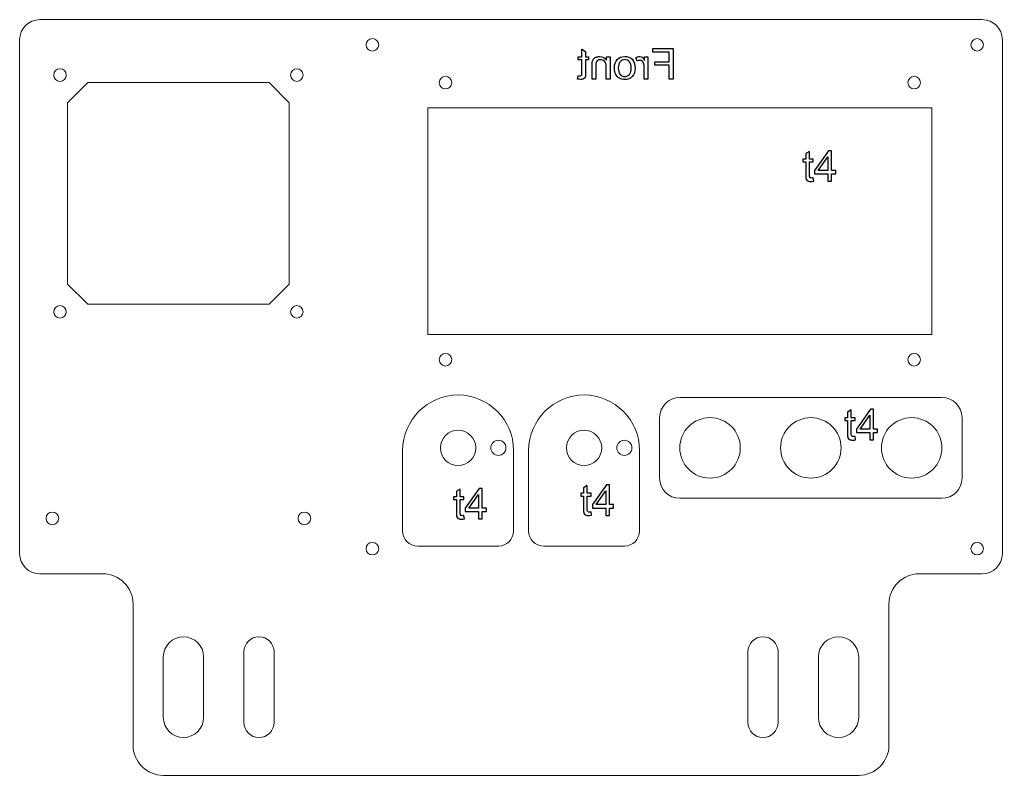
# Model space of a CAD drawing. Header units: millimetres. Extents: x -272 to 128, y -51 to 236.
# Drawn here: x -272.4 to -77.4, y -50.5 to 99.5 of the extents above; entities that cross this region are included whole.
import ezdxf

# ---------------------------------------------------------------- set-up
doc = ezdxf.new("R2010")
doc.units = ezdxf.units.MM
doc.header["$MEASUREMENT"] = 0
doc.layers.add('Ebene 1', color=7, linetype='Continuous')

msp = doc.modelspace()

# ---------------------------------------------------------------- linework, layer by layer
at = {"layer": 'Ebene 1', "lineweight": 20}
msp.add_lwpolyline([(-191.3869, 37.0204), (-91.3869, 37.0204), (-91.3869, 82.0204), (-191.3869, 82.0204), (-191.3869, 37.0204)], close=True, dxfattribs=at)
for centre, major_axis, ratio in [((-202.4115, 94.495), (0, 1.25), 1), ((-82.4115, 94.495), (0, 1.25), 1), ((-264.4116, 88.4951), (1.2501, 0), 0.99992001), ((-217.4116, 88.4951), (1.2501, 0), 0.99992001), ((-187.9118, 86.9954), (0, 1.25), 1), ((-94.9118, 86.9954), (0, 1.25), 1), ((-264.4116, 41.4951), (1.2501, 0), 0.99992001), ((-217.4116, 41.4951), (1.2501, 0), 0.99992001), ((-187.9118, 31.9954), (0, 1.25), 1), ((-94.9118, 31.9954), (0, 1.25), 1), ((-135.4118, 14.4949), (0, 6), 1), ((-115.4118, 14.4949), (0, 6), 1), ((-95.4118, 14.4949), (0, 6), 1), ((-185.4118, 14.4948), (0, 3.5001), 0.99997143), ((-160.4118, 14.4948), (0, 3.5001), 0.99997143), ((-177.4123, 14.4949), (0, 1.5), 1), ((-152.4123, 14.4949), (0, 1.5), 1), ((-265.9115, 0.4949), (0, 1.25), 1), ((-215.9115, 0.4949), (0, 1.25), 1), ((-202.4115, -5.505), (0, 1.25), 1), ((-82.4115, -5.505), (0, 1.25), 1)]:
    msp.add_ellipse(centre, major_axis=major_axis, ratio=ratio, dxfattribs=at)
for points, knots in [([(-249.9114, -16.505), (-249.9114, -16.505), (-249.9115, -16.505), (-249.9115, -16.505), (-249.9115, -13.2051), (-252.6115, -10.5051), (-255.9114, -10.5051), (-255.9114, -10.5051), (-255.9114, -10.505), (-255.9114, -10.505), (-255.9114, -10.505), (-268.4113, -10.505), (-268.4113, -10.505), (-270.6114, -10.505), (-272.4114, -8.705), (-272.4114, -6.505), (-272.4114, -6.505), (-272.4114, 95.495), (-272.4114, 95.495), (-272.4114, 97.695), (-270.6114, 99.495), (-268.4113, 99.495), (-268.4113, 99.495), (-81.4115, 99.495), (-81.4115, 99.495), (-79.2115, 99.495), (-77.4115, 97.695), (-77.4115, 95.495), (-77.4115, 95.495), (-77.4115, -6.505), (-77.4115, -6.505), (-77.4115, -8.705), (-79.2115, -10.505), (-81.4115, -10.505), (-81.4115, -10.505), (-93.9114, -10.505), (-93.9114, -10.505), (-93.9114, -10.505), (-93.9114, -10.5051), (-93.9114, -10.5051), (-97.2113, -10.5051), (-99.9113, -13.2051), (-99.9113, -16.505), (-99.9113, -16.505), (-99.9114, -16.505), (-99.9114, -16.505), (-99.9114, -16.505), (-99.9114, -44.505), (-99.9114, -44.505), (-99.9114, -47.805), (-102.6114, -50.505), (-105.9114, -50.505), (-105.9114, -50.505), (-243.9114, -50.505), (-243.9114, -50.505), (-247.2114, -50.505), (-249.9114, -47.805), (-249.9114, -44.505), (-249.9114, -44.505), (-249.9114, -16.505), (-249.9114, -16.505)], [0, 0, 0, 0, 0.05, 0.05, 0.05, 0.1, 0.1, 0.1, 0.15, 0.15, 0.15, 0.2, 0.2, 0.2, 0.25, 0.25, 0.25, 0.3, 0.3, 0.3, 0.35, 0.35, 0.35, 0.4, 0.4, 0.4, 0.45, 0.45, 0.45, 0.5, 0.5, 0.5, 0.55, 0.55, 0.55, 0.6, 0.6, 0.6, 0.65, 0.65, 0.65, 0.7, 0.7, 0.7, 0.75, 0.75, 0.75, 0.8, 0.8, 0.8, 0.85, 0.85, 0.85, 0.9, 0.9, 0.9, 0.95, 0.95, 0.95, 1, 1, 1, 1]), ([(-222.9115, 86.995), (-222.9115, 86.995), (-258.9115, 86.995), (-258.9115, 86.995), (-258.9115, 86.995), (-262.9115, 82.995), (-262.9115, 82.995), (-262.9115, 82.995), (-262.9115, 46.9951), (-262.9115, 46.9951), (-262.9115, 46.9951), (-258.9115, 42.995), (-258.9115, 42.995), (-258.9115, 42.995), (-222.9115, 42.995), (-222.9115, 42.995), (-222.9115, 42.995), (-218.9115, 46.9951), (-218.9115, 46.9951), (-218.9115, 46.9951), (-218.9115, 82.995), (-218.9115, 82.995), (-218.9115, 82.995), (-222.9115, 86.995), (-222.9115, 86.995)], [0, 0, 0, 0, 0.125, 0.125, 0.125, 0.25, 0.25, 0.25, 0.375, 0.375, 0.375, 0.5, 0.5, 0.5, 0.625, 0.625, 0.625, 0.75, 0.75, 0.75, 0.875, 0.875, 0.875, 1, 1, 1, 1]), ([(-185.4117, 24.9949), (-185.4117, 24.9949), (-185.4117, 24.9949), (-185.4117, 24.9949), (-191.4617, 24.9949), (-196.4118, 20.0449), (-196.4118, 13.9949), (-196.4118, 13.9949), (-196.4118, -2.0051), (-196.4118, -2.0051), (-196.4118, -3.6551), (-195.0618, -5.0051), (-193.4117, -5.0051), (-193.4117, -5.0051), (-177.4118, -5.0051), (-177.4118, -5.0051), (-175.7617, -5.0051), (-174.4117, -3.6551), (-174.4117, -2.0051), (-174.4117, -2.0051), (-174.4117, 13.9949), (-174.4117, 13.9949), (-174.4117, 20.0449), (-179.3618, 24.9949), (-185.4117, 24.9949)], [0, 0, 0, 0, 0.125, 0.125, 0.125, 0.25, 0.25, 0.25, 0.375, 0.375, 0.375, 0.5, 0.5, 0.5, 0.625, 0.625, 0.625, 0.75, 0.75, 0.75, 0.875, 0.875, 0.875, 1, 1, 1, 1]), ([(-160.4117, 24.9949), (-160.4117, 24.9949), (-160.4117, 24.9949), (-160.4117, 24.9949), (-166.4617, 24.9949), (-171.4118, 20.0449), (-171.4118, 13.9949), (-171.4118, 13.9949), (-171.4118, -2.0051), (-171.4118, -2.0051), (-171.4118, -3.6551), (-170.0618, -5.0051), (-168.4117, -5.0051), (-168.4117, -5.0051), (-152.4118, -5.0051), (-152.4118, -5.0051), (-150.7617, -5.0051), (-149.4117, -3.6551), (-149.4117, -2.0051), (-149.4117, -2.0051), (-149.4117, 13.9949), (-149.4117, 13.9949), (-149.4117, 20.0449), (-154.3618, 24.9949), (-160.4117, 24.9949)], [0, 0, 0, 0, 0.125, 0.125, 0.125, 0.25, 0.25, 0.25, 0.375, 0.375, 0.375, 0.5, 0.5, 0.5, 0.625, 0.625, 0.625, 0.75, 0.75, 0.75, 0.875, 0.875, 0.875, 1, 1, 1, 1]), ([(-89.4118, 24.4949), (-89.4118, 24.4949), (-141.4118, 24.4949), (-141.4118, 24.4949), (-143.6118, 24.4949), (-145.4118, 22.6949), (-145.4118, 20.4949), (-145.4118, 20.4949), (-145.4118, 8.4949), (-145.4118, 8.4949), (-145.4118, 6.2949), (-143.6118, 4.4949), (-141.4118, 4.4949), (-141.4118, 4.4949), (-89.4118, 4.4949), (-89.4118, 4.4949), (-87.2118, 4.4949), (-85.4118, 6.2949), (-85.4118, 8.4949), (-85.4118, 8.4949), (-85.4118, 20.4949), (-85.4118, 20.4949), (-85.4118, 22.6949), (-87.2118, 24.4949), (-89.4118, 24.4949)], [0, 0, 0, 0, 0.125, 0.125, 0.125, 0.25, 0.25, 0.25, 0.375, 0.375, 0.375, 0.5, 0.5, 0.5, 0.625, 0.625, 0.625, 0.75, 0.75, 0.75, 0.875, 0.875, 0.875, 1, 1, 1, 1]), ([(-239.9113, -23.005), (-239.9113, -23.005), (-239.9113, -23.005), (-239.9113, -23.005), (-242.1113, -23.005), (-243.9113, -24.805), (-243.9113, -27.005), (-243.9113, -27.005), (-243.9113, -39.005), (-243.9113, -39.005), (-243.9113, -41.205), (-242.1113, -43.005), (-239.9113, -43.005), (-239.9113, -43.005), (-239.9113, -43.005), (-239.9113, -43.005), (-237.7113, -43.005), (-235.9113, -41.205), (-235.9113, -39.005), (-235.9113, -39.005), (-235.9113, -27.005), (-235.9113, -27.005), (-235.9113, -24.805), (-237.7113, -23.005), (-239.9113, -23.005)], [0, 0, 0, 0, 0.125, 0.125, 0.125, 0.25, 0.25, 0.25, 0.375, 0.375, 0.375, 0.5, 0.5, 0.5, 0.625, 0.625, 0.625, 0.75, 0.75, 0.75, 0.875, 0.875, 0.875, 1, 1, 1, 1]), ([(-224.9114, -23.005), (-224.9114, -23.005), (-224.9114, -23.005), (-224.9114, -23.005), (-226.5614, -23.005), (-227.9114, -24.355), (-227.9114, -26.005), (-227.9114, -26.005), (-227.9114, -40.005), (-227.9114, -40.005), (-227.9114, -41.655), (-226.5614, -43.005), (-224.9114, -43.005), (-224.9114, -43.005), (-224.9114, -43.005), (-224.9114, -43.005), (-223.2614, -43.005), (-221.9114, -41.655), (-221.9114, -40.005), (-221.9114, -40.005), (-221.9114, -26.005), (-221.9114, -26.005), (-221.9114, -24.355), (-223.2614, -23.005), (-224.9114, -23.005)], [0, 0, 0, 0, 0.125, 0.125, 0.125, 0.25, 0.25, 0.25, 0.375, 0.375, 0.375, 0.5, 0.5, 0.5, 0.625, 0.625, 0.625, 0.75, 0.75, 0.75, 0.875, 0.875, 0.875, 1, 1, 1, 1]), ([(-124.9113, -23.005), (-124.9113, -23.005), (-124.9113, -23.005), (-124.9113, -23.005), (-126.5613, -23.005), (-127.9113, -24.355), (-127.9113, -26.005), (-127.9113, -26.005), (-127.9113, -40.005), (-127.9113, -40.005), (-127.9113, -41.655), (-126.5613, -43.005), (-124.9113, -43.005), (-124.9113, -43.005), (-124.9113, -43.005), (-124.9113, -43.005), (-123.2613, -43.005), (-121.9113, -41.655), (-121.9113, -40.005), (-121.9113, -40.005), (-121.9113, -26.005), (-121.9113, -26.005), (-121.9113, -24.355), (-123.2613, -23.005), (-124.9113, -23.005)], [0, 0, 0, 0, 0.125, 0.125, 0.125, 0.25, 0.25, 0.25, 0.375, 0.375, 0.375, 0.5, 0.5, 0.5, 0.625, 0.625, 0.625, 0.75, 0.75, 0.75, 0.875, 0.875, 0.875, 1, 1, 1, 1]), ([(-109.9114, -23.005), (-109.9114, -23.005), (-109.9114, -23.005), (-109.9114, -23.005), (-112.1114, -23.005), (-113.9114, -24.805), (-113.9114, -27.005), (-113.9114, -27.005), (-113.9114, -39.005), (-113.9114, -39.005), (-113.9114, -41.205), (-112.1114, -43.005), (-109.9114, -43.005), (-109.9114, -43.005), (-109.9114, -43.005), (-109.9114, -43.005), (-107.7114, -43.005), (-105.9114, -41.205), (-105.9114, -39.005), (-105.9114, -39.005), (-105.9114, -27.005), (-105.9114, -27.005), (-105.9114, -24.805), (-107.7114, -23.005), (-109.9114, -23.005)], [0, 0, 0, 0, 0.125, 0.125, 0.125, 0.25, 0.25, 0.25, 0.375, 0.375, 0.375, 0.5, 0.5, 0.5, 0.625, 0.625, 0.625, 0.75, 0.75, 0.75, 0.875, 0.875, 0.875, 1, 1, 1, 1])]:
    msp.add_open_spline(points, degree=3, knots=knots, dxfattribs=at)
at = {"layer": 'Ebene 1'}
for points, knots in [([(-161.5909, 88.3554), (-161.5909, 88.3554), (-161.6925, 87.6979), (-161.6925, 87.6979), (-161.4837, 87.6541), (-161.296, 87.6315), (-161.1323, 87.6315), (-160.8628, 87.6315), (-160.654, 87.6739), (-160.5044, 87.7599), (-160.3562, 87.846), (-160.2518, 87.9575), (-160.1911, 88.0972), (-160.1304, 88.2369), (-160.1008, 88.5304), (-160.1008, 88.9777), (-160.1008, 88.9777), (-160.1008, 91.5093), (-160.1008, 91.5093), (-160.1008, 91.5093), (-159.5505, 91.5093), (-159.5505, 91.5093), (-159.5505, 91.5093), (-159.5505, 92.085), (-159.5505, 92.085), (-159.5505, 92.085), (-160.1008, 92.085), (-160.1008, 92.085), (-160.1008, 92.085), (-160.1008, 93.1716), (-160.1008, 93.1716), (-160.1008, 93.1716), (-160.8459, 93.6189), (-160.8459, 93.6189), (-160.8459, 93.6189), (-160.8459, 92.085), (-160.8459, 92.085), (-160.8459, 92.085), (-161.5909, 92.085), (-161.5909, 92.085), (-161.5909, 92.085), (-161.5909, 91.5093), (-161.5909, 91.5093), (-161.5909, 91.5093), (-160.8459, 91.5093), (-160.8459, 91.5093), (-160.8459, 91.5093), (-160.8459, 88.9354), (-160.8459, 88.9354), (-160.8459, 88.7223), (-160.8586, 88.5854), (-160.8854, 88.5248), (-160.9108, 88.4641), (-160.9531, 88.4161), (-161.0124, 88.3794), (-161.0717, 88.3441), (-161.1563, 88.3258), (-161.2664, 88.3258), (-161.3482, 88.3258), (-161.4569, 88.3357), (-161.5909, 88.3554)], [0, 0, 0, 0, 0.05, 0.05, 0.05, 0.1, 0.1, 0.1, 0.15, 0.15, 0.15, 0.2, 0.2, 0.2, 0.25, 0.25, 0.25, 0.3, 0.3, 0.3, 0.35, 0.35, 0.35, 0.4, 0.4, 0.4, 0.45, 0.45, 0.45, 0.5, 0.5, 0.5, 0.55, 0.55, 0.55, 0.6, 0.6, 0.6, 0.65, 0.65, 0.65, 0.7, 0.7, 0.7, 0.75, 0.75, 0.75, 0.8, 0.8, 0.8, 0.85, 0.85, 0.85, 0.9, 0.9, 0.9, 0.95, 0.95, 0.95, 1, 1, 1, 1]), ([(-142.7004, 87.6908), (-142.7004, 87.6908), (-142.7004, 93.753), (-142.7004, 93.753), (-142.7004, 93.753), (-146.7898, 93.753), (-146.7898, 93.753), (-146.7898, 93.753), (-146.7898, 93.0418), (-146.7898, 93.0418), (-146.7898, 93.0418), (-143.5047, 93.0418), (-143.5047, 93.0418), (-143.5047, 93.0418), (-143.5047, 91.1537), (-143.5047, 91.1537), (-143.5047, 91.1537), (-146.3495, 91.1537), (-146.3495, 91.1537), (-146.3495, 91.1537), (-146.3495, 90.4425), (-146.3495, 90.4425), (-146.3495, 90.4425), (-143.5047, 90.4425), (-143.5047, 90.4425), (-143.5047, 90.4425), (-143.5047, 87.6908), (-143.5047, 87.6908), (-143.5047, 87.6908), (-142.7004, 87.6908), (-142.7004, 87.6908)], [0, 0, 0, 0, 0.1, 0.1, 0.1, 0.2, 0.2, 0.2, 0.3, 0.3, 0.3, 0.4, 0.4, 0.4, 0.5, 0.5, 0.5, 0.6, 0.6, 0.6, 0.7, 0.7, 0.7, 0.8, 0.8, 0.8, 0.9, 0.9, 0.9, 1, 1, 1, 1]), ([(-155.2649, 87.6908), (-155.2649, 87.6908), (-155.2649, 92.085), (-155.2649, 92.085), (-155.2649, 92.085), (-155.9338, 92.085), (-155.9338, 92.085), (-155.9338, 92.085), (-155.9338, 91.4613), (-155.9338, 91.4613), (-156.2555, 91.9397), (-156.7212, 92.1782), (-157.3294, 92.1782), (-157.5947, 92.1782), (-157.8374, 92.1302), (-158.0589, 92.0356), (-158.2805, 91.9411), (-158.447, 91.8155), (-158.557, 91.6617), (-158.6671, 91.5079), (-158.7447, 91.3244), (-158.7885, 91.1128), (-158.8153, 90.9745), (-158.8294, 90.7332), (-158.8294, 90.3889), (-158.8294, 90.3889), (-158.8294, 87.6908), (-158.8294, 87.6908), (-158.8294, 87.6908), (-158.0843, 87.6908), (-158.0843, 87.6908), (-158.0843, 87.6908), (-158.0843, 90.3606), (-158.0843, 90.3606), (-158.0843, 90.664), (-158.0561, 90.8912), (-157.9982, 91.0408), (-157.9404, 91.1904), (-157.8374, 91.3103), (-157.6906, 91.4006), (-157.5439, 91.4895), (-157.3703, 91.5347), (-157.1727, 91.5347), (-156.8566, 91.5347), (-156.5843, 91.4345), (-156.3543, 91.2327), (-156.1243, 91.0323), (-156.01, 90.6499), (-156.01, 90.0883), (-156.01, 90.0883), (-156.01, 87.6908), (-156.01, 87.6908), (-156.01, 87.6908), (-155.2649, 87.6908), (-155.2649, 87.6908)], [0, 0, 0, 0, 0.05555556, 0.05555556, 0.05555556, 0.11111111, 0.11111111, 0.11111111, 0.16666667, 0.16666667, 0.16666667, 0.22222222, 0.22222222, 0.22222222, 0.27777778, 0.27777778, 0.27777778, 0.33333333, 0.33333333, 0.33333333, 0.38888889, 0.38888889, 0.38888889, 0.44444444, 0.44444444, 0.44444444, 0.5, 0.5, 0.5, 0.55555556, 0.55555556, 0.55555556, 0.61111111, 0.61111111, 0.61111111, 0.66666667, 0.66666667, 0.66666667, 0.72222222, 0.72222222, 0.72222222, 0.77777778, 0.77777778, 0.77777778, 0.83333333, 0.83333333, 0.83333333, 0.88888889, 0.88888889, 0.88888889, 0.94444444, 0.94444444, 0.94444444, 1, 1, 1, 1]), ([(-150.2766, 89.8879), (-150.2766, 90.6993), (-150.5024, 91.3004), (-150.9553, 91.6913), (-151.3321, 92.0159), (-151.7936, 92.1782), (-152.3368, 92.1782), (-152.9394, 92.1782), (-153.4333, 91.9806), (-153.8171, 91.5855), (-154.1995, 91.1918), (-154.3914, 90.6457), (-154.3914, 89.95), (-154.3914, 89.3856), (-154.3068, 88.9425), (-154.1374, 88.6193), (-153.9681, 88.2962), (-153.7211, 88.045), (-153.3966, 87.8658), (-153.0734, 87.6866), (-152.7192, 87.5977), (-152.3368, 87.5977), (-151.7216, 87.5977), (-151.2249, 87.7938), (-150.8453, 88.1875), (-150.4657, 88.5812), (-150.2766, 89.1485), (-150.2766, 89.8879)], [0, 0, 0, 0, 0.11111111, 0.11111111, 0.11111111, 0.22222222, 0.22222222, 0.22222222, 0.33333333, 0.33333333, 0.33333333, 0.44444444, 0.44444444, 0.44444444, 0.55555556, 0.55555556, 0.55555556, 0.66666667, 0.66666667, 0.66666667, 0.77777778, 0.77777778, 0.77777778, 0.88888889, 0.88888889, 0.88888889, 1, 1, 1, 1]), ([(-147.7281, 87.6908), (-147.7281, 87.6908), (-147.7281, 92.085), (-147.7281, 92.085), (-147.7281, 92.085), (-148.397, 92.085), (-148.397, 92.085), (-148.397, 92.085), (-148.397, 91.4119), (-148.397, 91.4119), (-148.5677, 91.7238), (-148.7258, 91.9298), (-148.8711, 92.0286), (-149.0165, 92.1288), (-149.1759, 92.1782), (-149.3495, 92.1782), (-149.6007, 92.1782), (-149.8561, 92.0991), (-150.1157, 91.9425), (-150.1157, 91.9425), (-149.8505, 91.2553), (-149.8505, 91.2553), (-149.6698, 91.3569), (-149.4892, 91.4077), (-149.3086, 91.4077), (-149.1463, 91.4077), (-149.001, 91.3583), (-148.8726, 91.2609), (-148.7441, 91.1636), (-148.6524, 91.0281), (-148.5974, 90.8545), (-148.5141, 90.5906), (-148.4732, 90.3014), (-148.4732, 89.9867), (-148.4732, 89.9867), (-148.4732, 87.6908), (-148.4732, 87.6908), (-148.4732, 87.6908), (-147.7281, 87.6908), (-147.7281, 87.6908)], [0, 0, 0, 0, 0.07692308, 0.07692308, 0.07692308, 0.15384615, 0.15384615, 0.15384615, 0.23076923, 0.23076923, 0.23076923, 0.30769231, 0.30769231, 0.30769231, 0.38461538, 0.38461538, 0.38461538, 0.46153846, 0.46153846, 0.46153846, 0.53846154, 0.53846154, 0.53846154, 0.61538462, 0.61538462, 0.61538462, 0.69230769, 0.69230769, 0.69230769, 0.76923077, 0.76923077, 0.76923077, 0.84615385, 0.84615385, 0.84615385, 0.92307692, 0.92307692, 0.92307692, 1, 1, 1, 1]), ([(-151.0386, 89.8865), (-151.0386, 89.3249), (-151.1614, 88.9044), (-151.4069, 88.6264), (-151.6539, 88.347), (-151.9629, 88.2073), (-152.3368, 88.2073), (-152.7065, 88.2073), (-153.0142, 88.347), (-153.2611, 88.6278), (-153.5066, 88.9086), (-153.6294, 89.3362), (-153.6294, 89.9105), (-153.6294, 90.4524), (-153.5052, 90.863), (-153.2583, 91.141), (-153.0113, 91.4204), (-152.7037, 91.5601), (-152.3368, 91.5601), (-151.9629, 91.5601), (-151.6539, 91.4218), (-151.4069, 91.1438), (-151.1614, 90.8658), (-151.0386, 90.4467), (-151.0386, 89.8865)], [0, 0, 0, 0, 0.125, 0.125, 0.125, 0.25, 0.25, 0.25, 0.375, 0.375, 0.375, 0.5, 0.5, 0.5, 0.625, 0.625, 0.625, 0.75, 0.75, 0.75, 0.875, 0.875, 0.875, 1, 1, 1, 1]), ([(-114.9371, 68.0902), (-114.9371, 68.0902), (-114.8355, 67.4327), (-114.8355, 67.4327), (-115.0443, 67.3889), (-115.232, 67.3663), (-115.3957, 67.3663), (-115.6652, 67.3663), (-115.874, 67.4087), (-116.0236, 67.4947), (-116.1718, 67.5808), (-116.2762, 67.6923), (-116.3369, 67.832), (-116.3976, 67.9717), (-116.4272, 68.2652), (-116.4272, 68.7125), (-116.4272, 68.7125), (-116.4272, 71.2441), (-116.4272, 71.2441), (-116.4272, 71.2441), (-116.9775, 71.2441), (-116.9775, 71.2441), (-116.9775, 71.2441), (-116.9775, 71.8198), (-116.9775, 71.8198), (-116.9775, 71.8198), (-116.4272, 71.8198), (-116.4272, 71.8198), (-116.4272, 71.8198), (-116.4272, 72.9064), (-116.4272, 72.9064), (-116.4272, 72.9064), (-115.6821, 73.3537), (-115.6821, 73.3537), (-115.6821, 73.3537), (-115.6821, 71.8198), (-115.6821, 71.8198), (-115.6821, 71.8198), (-114.9371, 71.8198), (-114.9371, 71.8198), (-114.9371, 71.8198), (-114.9371, 71.2441), (-114.9371, 71.2441), (-114.9371, 71.2441), (-115.6821, 71.2441), (-115.6821, 71.2441), (-115.6821, 71.2441), (-115.6821, 68.6702), (-115.6821, 68.6702), (-115.6821, 68.4571), (-115.6694, 68.3202), (-115.6426, 68.2596), (-115.6172, 68.1989), (-115.5749, 68.1509), (-115.5156, 68.1142), (-115.4563, 68.0789), (-115.3717, 68.0606), (-115.2616, 68.0606), (-115.1798, 68.0606), (-115.0711, 68.0705), (-114.9371, 68.0902)], [0, 0, 0, 0, 0.05, 0.05, 0.05, 0.1, 0.1, 0.1, 0.15, 0.15, 0.15, 0.2, 0.2, 0.2, 0.25, 0.25, 0.25, 0.3, 0.3, 0.3, 0.35, 0.35, 0.35, 0.4, 0.4, 0.4, 0.45, 0.45, 0.45, 0.5, 0.5, 0.5, 0.55, 0.55, 0.55, 0.6, 0.6, 0.6, 0.65, 0.65, 0.65, 0.7, 0.7, 0.7, 0.75, 0.75, 0.75, 0.8, 0.8, 0.8, 0.85, 0.85, 0.85, 0.9, 0.9, 0.9, 0.95, 0.95, 0.95, 1, 1, 1, 1]), ([(-112.026, 67.4256), (-112.026, 67.4256), (-112.026, 68.8734), (-112.026, 68.8734), (-112.026, 68.8734), (-114.6591, 68.8734), (-114.6591, 68.8734), (-114.6591, 68.8734), (-114.6591, 69.5592), (-114.6591, 69.5592), (-114.6591, 69.5592), (-111.8905, 73.4878), (-111.8905, 73.4878), (-111.8905, 73.4878), (-111.2809, 73.4878), (-111.2809, 73.4878), (-111.2809, 73.4878), (-111.2809, 69.5592), (-111.2809, 69.5592), (-111.2809, 69.5592), (-110.4596, 69.5592), (-110.4596, 69.5592), (-110.4596, 69.5592), (-110.4596, 68.8734), (-110.4596, 68.8734), (-110.4596, 68.8734), (-111.2809, 68.8734), (-111.2809, 68.8734), (-111.2809, 68.8734), (-111.2809, 67.4256), (-111.2809, 67.4256), (-111.2809, 67.4256), (-112.026, 67.4256), (-112.026, 67.4256)], [0, 0, 0, 0, 0.09090909, 0.09090909, 0.09090909, 0.18181818, 0.18181818, 0.18181818, 0.27272727, 0.27272727, 0.27272727, 0.36363636, 0.36363636, 0.36363636, 0.45454545, 0.45454545, 0.45454545, 0.54545455, 0.54545455, 0.54545455, 0.63636364, 0.63636364, 0.63636364, 0.72727273, 0.72727273, 0.72727273, 0.81818182, 0.81818182, 0.81818182, 0.90909091, 0.90909091, 0.90909091, 1, 1, 1, 1]), ([(-112.026, 69.5592), (-112.026, 69.5592), (-112.026, 72.2869), (-112.026, 72.2869), (-112.026, 72.2869), (-113.9267, 69.5592), (-113.9267, 69.5592), (-113.9267, 69.5592), (-112.026, 69.5592), (-112.026, 69.5592)], [0, 0, 0, 0, 0.33333333, 0.33333333, 0.33333333, 0.66666667, 0.66666667, 0.66666667, 1, 1, 1, 1]), ([(-106.6468, 16.761), (-106.6468, 16.761), (-106.5452, 16.1035), (-106.5452, 16.1035), (-106.754, 16.0597), (-106.9417, 16.0371), (-107.1054, 16.0371), (-107.3749, 16.0371), (-107.5837, 16.0795), (-107.7333, 16.1655), (-107.8815, 16.2516), (-107.9859, 16.3631), (-108.0466, 16.5028), (-108.1073, 16.6425), (-108.1369, 16.936), (-108.1369, 17.3833), (-108.1369, 17.3833), (-108.1369, 19.9149), (-108.1369, 19.9149), (-108.1369, 19.9149), (-108.6872, 19.9149), (-108.6872, 19.9149), (-108.6872, 19.9149), (-108.6872, 20.4906), (-108.6872, 20.4906), (-108.6872, 20.4906), (-108.1369, 20.4906), (-108.1369, 20.4906), (-108.1369, 20.4906), (-108.1369, 21.5772), (-108.1369, 21.5772), (-108.1369, 21.5772), (-107.3918, 22.0245), (-107.3918, 22.0245), (-107.3918, 22.0245), (-107.3918, 20.4906), (-107.3918, 20.4906), (-107.3918, 20.4906), (-106.6468, 20.4906), (-106.6468, 20.4906), (-106.6468, 20.4906), (-106.6468, 19.9149), (-106.6468, 19.9149), (-106.6468, 19.9149), (-107.3918, 19.9149), (-107.3918, 19.9149), (-107.3918, 19.9149), (-107.3918, 17.341), (-107.3918, 17.341), (-107.3918, 17.1279), (-107.3791, 16.991), (-107.3523, 16.9304), (-107.3269, 16.8697), (-107.2846, 16.8217), (-107.2253, 16.785), (-107.166, 16.7497), (-107.0814, 16.7314), (-106.9713, 16.7314), (-106.8895, 16.7314), (-106.7808, 16.7413), (-106.6468, 16.761)], [0, 0, 0, 0, 0.05, 0.05, 0.05, 0.1, 0.1, 0.1, 0.15, 0.15, 0.15, 0.2, 0.2, 0.2, 0.25, 0.25, 0.25, 0.3, 0.3, 0.3, 0.35, 0.35, 0.35, 0.4, 0.4, 0.4, 0.45, 0.45, 0.45, 0.5, 0.5, 0.5, 0.55, 0.55, 0.55, 0.6, 0.6, 0.6, 0.65, 0.65, 0.65, 0.7, 0.7, 0.7, 0.75, 0.75, 0.75, 0.8, 0.8, 0.8, 0.85, 0.85, 0.85, 0.9, 0.9, 0.9, 0.95, 0.95, 0.95, 1, 1, 1, 1]), ([(-103.7357, 16.0964), (-103.7357, 16.0964), (-103.7357, 17.5442), (-103.7357, 17.5442), (-103.7357, 17.5442), (-106.3688, 17.5442), (-106.3688, 17.5442), (-106.3688, 17.5442), (-106.3688, 18.23), (-106.3688, 18.23), (-106.3688, 18.23), (-103.6002, 22.1586), (-103.6002, 22.1586), (-103.6002, 22.1586), (-102.9906, 22.1586), (-102.9906, 22.1586), (-102.9906, 22.1586), (-102.9906, 18.23), (-102.9906, 18.23), (-102.9906, 18.23), (-102.1693, 18.23), (-102.1693, 18.23), (-102.1693, 18.23), (-102.1693, 17.5442), (-102.1693, 17.5442), (-102.1693, 17.5442), (-102.9906, 17.5442), (-102.9906, 17.5442), (-102.9906, 17.5442), (-102.9906, 16.0964), (-102.9906, 16.0964), (-102.9906, 16.0964), (-103.7357, 16.0964), (-103.7357, 16.0964)], [0, 0, 0, 0, 0.09090909, 0.09090909, 0.09090909, 0.18181818, 0.18181818, 0.18181818, 0.27272727, 0.27272727, 0.27272727, 0.36363636, 0.36363636, 0.36363636, 0.45454545, 0.45454545, 0.45454545, 0.54545455, 0.54545455, 0.54545455, 0.63636364, 0.63636364, 0.63636364, 0.72727273, 0.72727273, 0.72727273, 0.81818182, 0.81818182, 0.81818182, 0.90909091, 0.90909091, 0.90909091, 1, 1, 1, 1]), ([(-103.7357, 18.23), (-103.7357, 18.23), (-103.7357, 20.9577), (-103.7357, 20.9577), (-103.7357, 20.9577), (-105.6364, 18.23), (-105.6364, 18.23), (-105.6364, 18.23), (-103.7357, 18.23), (-103.7357, 18.23)], [0, 0, 0, 0, 0.33333333, 0.33333333, 0.33333333, 0.66666667, 0.66666667, 0.66666667, 1, 1, 1, 1]), ([(-184.2579, 1.0623), (-184.2579, 1.0623), (-184.1563, 0.4048), (-184.1563, 0.4048), (-184.3651, 0.361), (-184.5528, 0.3384), (-184.7165, 0.3384), (-184.986, 0.3384), (-185.1948, 0.3808), (-185.3444, 0.4668), (-185.4926, 0.5529), (-185.597, 0.6644), (-185.6577, 0.8041), (-185.7184, 0.9438), (-185.748, 1.2373), (-185.748, 1.6846), (-185.748, 1.6846), (-185.748, 4.2162), (-185.748, 4.2162), (-185.748, 4.2162), (-186.2983, 4.2162), (-186.2983, 4.2162), (-186.2983, 4.2162), (-186.2983, 4.7919), (-186.2983, 4.7919), (-186.2983, 4.7919), (-185.748, 4.7919), (-185.748, 4.7919), (-185.748, 4.7919), (-185.748, 5.8785), (-185.748, 5.8785), (-185.748, 5.8785), (-185.0029, 6.3258), (-185.0029, 6.3258), (-185.0029, 6.3258), (-185.0029, 4.7919), (-185.0029, 4.7919), (-185.0029, 4.7919), (-184.2579, 4.7919), (-184.2579, 4.7919), (-184.2579, 4.7919), (-184.2579, 4.2162), (-184.2579, 4.2162), (-184.2579, 4.2162), (-185.0029, 4.2162), (-185.0029, 4.2162), (-185.0029, 4.2162), (-185.0029, 1.6423), (-185.0029, 1.6423), (-185.0029, 1.4292), (-184.9902, 1.2923), (-184.9634, 1.2317), (-184.938, 1.171), (-184.8957, 1.123), (-184.8364, 1.0863), (-184.7771, 1.051), (-184.6925, 1.0327), (-184.5824, 1.0327), (-184.5006, 1.0327), (-184.3919, 1.0426), (-184.2579, 1.0623)], [0, 0, 0, 0, 0.05, 0.05, 0.05, 0.1, 0.1, 0.1, 0.15, 0.15, 0.15, 0.2, 0.2, 0.2, 0.25, 0.25, 0.25, 0.3, 0.3, 0.3, 0.35, 0.35, 0.35, 0.4, 0.4, 0.4, 0.45, 0.45, 0.45, 0.5, 0.5, 0.5, 0.55, 0.55, 0.55, 0.6, 0.6, 0.6, 0.65, 0.65, 0.65, 0.7, 0.7, 0.7, 0.75, 0.75, 0.75, 0.8, 0.8, 0.8, 0.85, 0.85, 0.85, 0.9, 0.9, 0.9, 0.95, 0.95, 0.95, 1, 1, 1, 1]), ([(-181.3468, 0.3977), (-181.3468, 0.3977), (-181.3468, 1.8455), (-181.3468, 1.8455), (-181.3468, 1.8455), (-183.9799, 1.8455), (-183.9799, 1.8455), (-183.9799, 1.8455), (-183.9799, 2.5313), (-183.9799, 2.5313), (-183.9799, 2.5313), (-181.2113, 6.4599), (-181.2113, 6.4599), (-181.2113, 6.4599), (-180.6017, 6.4599), (-180.6017, 6.4599), (-180.6017, 6.4599), (-180.6017, 2.5313), (-180.6017, 2.5313), (-180.6017, 2.5313), (-179.7804, 2.5313), (-179.7804, 2.5313), (-179.7804, 2.5313), (-179.7804, 1.8455), (-179.7804, 1.8455), (-179.7804, 1.8455), (-180.6017, 1.8455), (-180.6017, 1.8455), (-180.6017, 1.8455), (-180.6017, 0.3977), (-180.6017, 0.3977), (-180.6017, 0.3977), (-181.3468, 0.3977), (-181.3468, 0.3977)], [0, 0, 0, 0, 0.09090909, 0.09090909, 0.09090909, 0.18181818, 0.18181818, 0.18181818, 0.27272727, 0.27272727, 0.27272727, 0.36363636, 0.36363636, 0.36363636, 0.45454545, 0.45454545, 0.45454545, 0.54545455, 0.54545455, 0.54545455, 0.63636364, 0.63636364, 0.63636364, 0.72727273, 0.72727273, 0.72727273, 0.81818182, 0.81818182, 0.81818182, 0.90909091, 0.90909091, 0.90909091, 1, 1, 1, 1]), ([(-159.0343, 1.768), (-159.0343, 1.768), (-158.9327, 1.1105), (-158.9327, 1.1105), (-159.1415, 1.0667), (-159.3292, 1.0441), (-159.4929, 1.0441), (-159.7624, 1.0441), (-159.9712, 1.0865), (-160.1208, 1.1725), (-160.269, 1.2586), (-160.3734, 1.3701), (-160.4341, 1.5098), (-160.4948, 1.6495), (-160.5244, 1.943), (-160.5244, 2.3903), (-160.5244, 2.3903), (-160.5244, 4.9219), (-160.5244, 4.9219), (-160.5244, 4.9219), (-161.0747, 4.9219), (-161.0747, 4.9219), (-161.0747, 4.9219), (-161.0747, 5.4976), (-161.0747, 5.4976), (-161.0747, 5.4976), (-160.5244, 5.4976), (-160.5244, 5.4976), (-160.5244, 5.4976), (-160.5244, 6.5842), (-160.5244, 6.5842), (-160.5244, 6.5842), (-159.7793, 7.0315), (-159.7793, 7.0315), (-159.7793, 7.0315), (-159.7793, 5.4976), (-159.7793, 5.4976), (-159.7793, 5.4976), (-159.0343, 5.4976), (-159.0343, 5.4976), (-159.0343, 5.4976), (-159.0343, 4.9219), (-159.0343, 4.9219), (-159.0343, 4.9219), (-159.7793, 4.9219), (-159.7793, 4.9219), (-159.7793, 4.9219), (-159.7793, 2.348), (-159.7793, 2.348), (-159.7793, 2.1349), (-159.7666, 1.998), (-159.7398, 1.9374), (-159.7144, 1.8767), (-159.6721, 1.8287), (-159.6128, 1.792), (-159.5535, 1.7567), (-159.4689, 1.7384), (-159.3588, 1.7384), (-159.277, 1.7384), (-159.1683, 1.7483), (-159.0343, 1.768)], [0, 0, 0, 0, 0.05, 0.05, 0.05, 0.1, 0.1, 0.1, 0.15, 0.15, 0.15, 0.2, 0.2, 0.2, 0.25, 0.25, 0.25, 0.3, 0.3, 0.3, 0.35, 0.35, 0.35, 0.4, 0.4, 0.4, 0.45, 0.45, 0.45, 0.5, 0.5, 0.5, 0.55, 0.55, 0.55, 0.6, 0.6, 0.6, 0.65, 0.65, 0.65, 0.7, 0.7, 0.7, 0.75, 0.75, 0.75, 0.8, 0.8, 0.8, 0.85, 0.85, 0.85, 0.9, 0.9, 0.9, 0.95, 0.95, 0.95, 1, 1, 1, 1]), ([(-156.1232, 1.1034), (-156.1232, 1.1034), (-156.1232, 2.5512), (-156.1232, 2.5512), (-156.1232, 2.5512), (-158.7563, 2.5512), (-158.7563, 2.5512), (-158.7563, 2.5512), (-158.7563, 3.237), (-158.7563, 3.237), (-158.7563, 3.237), (-155.9877, 7.1656), (-155.9877, 7.1656), (-155.9877, 7.1656), (-155.3781, 7.1656), (-155.3781, 7.1656), (-155.3781, 7.1656), (-155.3781, 3.237), (-155.3781, 3.237), (-155.3781, 3.237), (-154.5568, 3.237), (-154.5568, 3.237), (-154.5568, 3.237), (-154.5568, 2.5512), (-154.5568, 2.5512), (-154.5568, 2.5512), (-155.3781, 2.5512), (-155.3781, 2.5512), (-155.3781, 2.5512), (-155.3781, 1.1034), (-155.3781, 1.1034), (-155.3781, 1.1034), (-156.1232, 1.1034), (-156.1232, 1.1034)], [0, 0, 0, 0, 0.09090909, 0.09090909, 0.09090909, 0.18181818, 0.18181818, 0.18181818, 0.27272727, 0.27272727, 0.27272727, 0.36363636, 0.36363636, 0.36363636, 0.45454545, 0.45454545, 0.45454545, 0.54545455, 0.54545455, 0.54545455, 0.63636364, 0.63636364, 0.63636364, 0.72727273, 0.72727273, 0.72727273, 0.81818182, 0.81818182, 0.81818182, 0.90909091, 0.90909091, 0.90909091, 1, 1, 1, 1]), ([(-156.1232, 3.237), (-156.1232, 3.237), (-156.1232, 5.9647), (-156.1232, 5.9647), (-156.1232, 5.9647), (-158.0239, 3.237), (-158.0239, 3.237), (-158.0239, 3.237), (-156.1232, 3.237), (-156.1232, 3.237)], [0, 0, 0, 0, 0.33333333, 0.33333333, 0.33333333, 0.66666667, 0.66666667, 0.66666667, 1, 1, 1, 1]), ([(-181.3468, 2.5313), (-181.3468, 2.5313), (-181.3468, 5.259), (-181.3468, 5.259), (-181.3468, 5.259), (-183.2475, 2.5313), (-183.2475, 2.5313), (-183.2475, 2.5313), (-181.3468, 2.5313), (-181.3468, 2.5313)], [0, 0, 0, 0, 0.33333333, 0.33333333, 0.33333333, 0.66666667, 0.66666667, 0.66666667, 1, 1, 1, 1])]:
    msp.add_open_spline(points, degree=3, knots=knots, dxfattribs=at)

doc.saveas('drawing.dxf')
